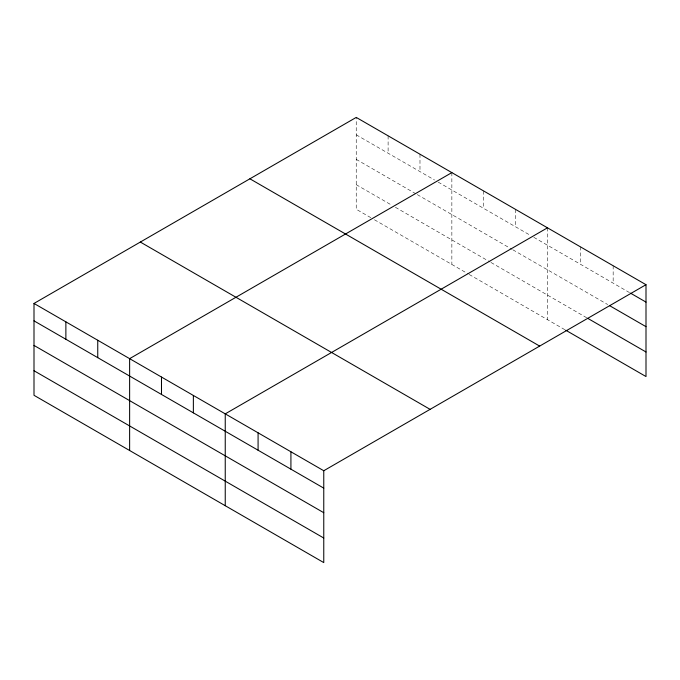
<?xml version="1.0" encoding="UTF-8"?>
<svg xmlns="http://www.w3.org/2000/svg" width="680" height="680" viewBox="0 0 680 680"><rect width="100%" height="100%" fill="white"/><g stroke="black" fill="none" stroke-linecap="round" stroke-linejoin="round"><path stroke-width="0.51" stroke-dasharray="3.4 2.55" d="M356.235 134.81L434.554 180.021M438.2 182.13L530.179 235.229M533.817 237.337L629.578 292.621M356.235 159.375L416.347 194.081M417.256 194.599L511.963 249.279M512.873 249.806L607.69 304.547M356.235 184.688L391.756 205.19M395.394 207.298L490.11 261.978M491.019 262.505L586.704 317.747M370.812 217.668L356.235 209.261L356.235 117.41M374.45 219.776L468.256 273.929M469.166 274.457L564.817 329.681M613.164 265.736L613.164 283.144M580.321 246.78L580.321 264.18M547.485 227.817L547.485 319.668M515.61 209.415L515.61 226.814M483.735 191.012L483.735 208.411M451.86 172.609L451.86 264.46M419.985 154.215L419.985 171.615M388.11 135.813L388.11 153.213"/><path stroke-width="1.02" d="M34 303.45L323.765 470.738L323.765 562.59L34 395.301L34 303.45L356.235 117.41L646 284.699L646 376.55L565.726 330.2M451.86 172.609L129.625 358.657L129.625 450.508M547.485 227.817L225.242 413.865L225.242 505.716M323.765 470.738L646 284.699M630.496 293.148L646 302.099M609.51 305.6L646 326.672M587.622 318.274L646 351.985M249.9 178.797L539.665 346.094M140.335 242.054L430.1 409.351M34 320.85L323.765 488.138M34 345.423L323.765 512.712M34 370.736L323.765 538.024M290.921 451.784L290.921 469.183M258.085 432.82L258.085 450.219M193.367 395.462L193.367 412.862M161.492 377.06L161.492 394.459M97.75 340.255L97.75 357.654M65.875 321.852L65.875 339.252"/></g></svg>
